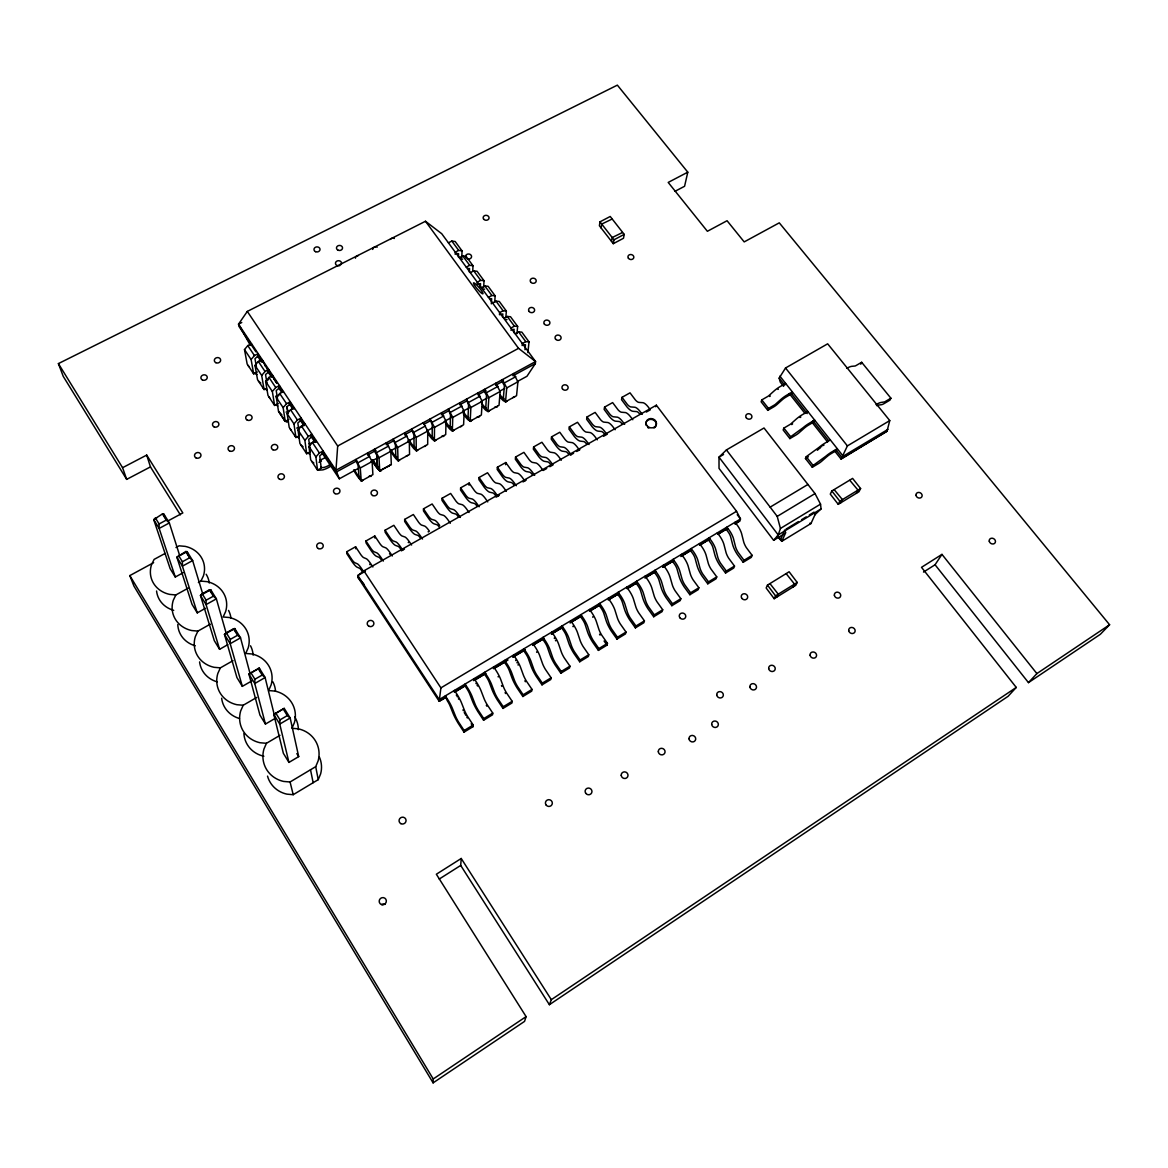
<?xml version="1.0" encoding="UTF-8"?>
<svg xmlns="http://www.w3.org/2000/svg" width="1168" height="1168" viewBox="0 0 1168 1168"><rect width="100%" height="100%" fill="white"/><g stroke="black" fill="none" stroke-linecap="round" stroke-linejoin="round"><path stroke-width="1.5" d="M423.269 422.699L427.736 431.065L427.692 444.482L416.275 450.76L414.085 447.563L413.925 435.138L411.662 429.021L416.144 437.401L416.275 450.76M434.379 440.818L434.511 427.371L430.058 419.005L432.277 425.137L432.175 437.65L434.379 440.818L445.709 434.598L446.03 421.079L441.577 412.727M226.256 633.479L216.372 598.863L210.736 589.752L209.408 589.796L202.195 593.797L206.152 600.206L206.094 604.586L219.599 649.306L227.848 644.634M469.04 512.504L466.704 509.146A11.432 2.716 60.4 0 0 462.309 504.722L458.878 503.817A9.607 2.278 60.6 0 1 455.929 501.101L450.644 493.451L442.044 498.269L442 500.4L447.359 508.197A14.717 3.416 60.6 0 0 452.688 513.19L455.564 513.978A6.351 1.475 60.4 0 1 458.44 516.898M250.156 673.936L240.535 637.845L234.783 628.574L233.527 628.764L226.285 632.837L230.315 639.363L230.198 643.699L242.331 686.361L251.996 680.813M452.352 430.948L450.147 427.809L450.498 415.195L448.322 409.063L452.761 417.399L452.352 430.948L463.608 424.772L464.192 411.151L459.769 402.829L459.696 404.814M455.213 254.376L455.272 252.171L458.688 250.405L462.032 250.857L461.798 257.661M458.484 257.252L458.586 253.704L456.922 253.485M464.032 732.146L458.323 723.459A15.622 2.789 59.4 0 1 452.877 712.933L450.089 705.954A6.672 1.183 59.5 0 0 447.169 700.508L445.315 695.88L447.753 699.588A12.045 2.132 59.5 0 1 452.206 707.91L455.505 716.13A10.22 1.825 59.4 0 0 458.498 721.926L464.134 730.526L464.032 732.146L473.084 726.642L473.201 725.007L467.565 716.437A10.191 1.869 59.4 0 1 464.587 710.64L461.331 702.406A12.03 2.205 59.5 0 0 456.878 694.113L454.454 690.419L454.367 692.157M461.229 858.48L460.703 865.43L549.383 1004.699L551.311 999.677L461.229 858.48L436.35 874.233L526.096 1016.613L524.549 1021.387L433.109 1082.867L433.226 1078.969L129.823 575.59L153.621 562.669M250.813 672.607L254.916 679.25L254.755 683.528L265.443 724.058L275.152 718.393L265.121 677.542L259.281 668.111L248.915 674.053L259.938 715.093L265.443 724.058M469.39 272.115L469.536 268.596L467.872 268.392M487.757 501.904L485.421 498.561A11.403 2.847 60.4 0 0 480.968 494.195L477.449 493.349A9.563 2.38 60.6 0 1 474.471 490.662L469.156 483.07L460.615 487.859L460.528 490.005L465.915 497.758A14.658 3.577 60.6 0 0 471.317 502.678L474.266 503.408A6.322 1.548 60.4 0 1 477.172 506.284M472.763 270.786L472.996 265.735L466.076 256.347L462.747 255.909L459.316 257.675M470.193 421.152L470.879 407.501L466.47 399.179L468.587 405.311L467.988 418.027L470.193 421.152L481.377 415.005L482.223 401.296L477.829 393.003M469.04 485.231L469.156 483.07M480.369 287.08L480.544 283.605L477.186 284.32L477.289 282.16L480.72 280.364L484.034 280.729L483.654 287.401M275.809 713.108L279.984 719.882L279.751 724.087L288.949 762.412L298.701 756.616L290.175 717.984L284.218 708.363L273.808 714.436L283.357 753.287L288.949 762.412M506.343 491.363L503.992 488.049A11.359 2.964 60.4 0 0 499.495 483.742L495.889 482.953A9.534 2.482 60.6 0 1 492.867 480.311L487.538 472.763L479.07 477.508L478.924 479.683L484.326 487.377A14.615 3.723 60.6 0 0 489.801 492.239L492.823 492.911A6.307 1.606 60.4 0 1 495.758 495.758M491.319 303.87L491.655 298.716L490.005 298.555M494.706 302.439L495.144 295.84L488.136 286.306L484.837 285.956L481.391 287.751M487.932 411.413L488.866 397.66L484.486 389.367L484.355 391.368L486.545 395.514L485.713 408.304L487.932 411.413L499.028 405.325L500.138 391.499L495.772 383.235M517.424 381.483L526.972 376.271L535.338 363.598L535.572 361.569L441.738 233.731L425.488 221.263L247.309 311.418L337.683 446.001L335.961 470.222L339.319 478.792L358.401 468.368M473.989 680.389L474.12 678.623L476.559 682.302A11.987 2.336 59.4 0 1 480.982 690.58L484.151 698.814A10.162 1.986 59.3 0 0 487.1 704.596L492.765 713.108L492.575 714.772L483.596 720.247L477.873 711.604A15.564 2.964 59.3 0 1 472.471 701.107L469.755 694.113A6.658 1.256 59.5 0 0 466.864 688.682L464.952 685.806L465.068 684.054L467.507 687.733A12.001 2.278 59.5 0 1 471.93 696.026L475.128 704.26A10.176 1.942 59.3 0 0 478.106 710.042L483.756 718.583L483.596 720.247M502.576 317.346L502.839 313.944L499.481 314.718L499.641 312.601L503.087 310.776L506.357 311.068L505.832 317.594M524.797 480.909L522.446 477.624A11.315 3.081 60.4 0 0 517.891 473.361L514.197 472.631A9.505 2.584 60.6 0 1 511.131 470.032L505.788 462.528L497.378 467.244L497.188 469.434L502.605 477.084A14.556 3.884 60.6 0 0 508.153 481.873L511.248 482.486A6.278 1.679 60.4 0 1 514.227 485.304M505.54 401.748L506.737 387.907L502.386 379.629L502.211 381.644L504.386 385.776L503.306 398.653L505.54 401.748L516.563 395.689L517.92 381.79L513.584 373.541L513.394 375.556M513.818 332.646L514.11 329.288L510.766 330.091M516.971 333.654L517.643 326.412L510.518 316.732L507.262 316.455L503.817 318.295M505.583 464.718L505.788 462.528M522.125 345.582L522.33 343.523L525.79 341.655L529.016 341.874L527.892 352.619M524.972 349.743L525.469 344.75L523.848 344.662M493.465 668.709L493.641 666.928L496.093 670.578A11.943 2.482 59.4 0 1 500.473 678.827L503.554 687.076A10.118 2.102 59.2 0 0 506.489 692.843L512.168 701.311L511.934 703.005L503.014 708.421L497.276 699.851A15.505 3.139 59.3 0 1 491.932 689.368L489.29 682.36A6.628 1.343 59.4 0 0 486.399 676.944L484.501 674.097L484.662 672.315L487.1 675.965A11.957 2.409 59.4 0 1 491.494 684.244L494.619 692.478A10.132 2.059 59.3 0 0 497.568 698.26L503.233 706.742L503.014 708.421M543.12 470.529L540.755 467.258A11.271 3.197 60.5 0 0 536.156 463.054L532.374 462.382A9.461 2.672 60.7 0 1 529.265 459.812L523.906 452.352L515.555 457.038L515.336 459.243L520.753 466.864A14.512 4.03 60.7 0 0 526.374 471.565L529.557 472.135A6.263 1.737 60.4 0 1 532.564 474.923M561.312 460.221L558.946 456.965A11.227 3.314 60.5 0 0 554.289 452.819L550.42 452.206A9.432 2.774 60.7 0 1 547.281 449.68L541.908 442.263L533.615 446.921L533.338 449.14L538.769 456.703A14.454 4.176 60.7 0 0 544.463 461.345L547.719 461.871A6.234 1.81 60.5 0 1 550.756 464.616M513.38 656.927L513.613 655.117L516.066 658.737A11.899 2.613 59.3 0 1 520.417 666.972L523.425 675.235A10.074 2.219 59.2 0 0 526.33 680.988L532.009 689.397L531.732 691.12L522.884 696.508L517.117 687.981A15.447 3.329 59.2 0 1 511.832 677.513L509.263 670.505A6.599 1.416 59.3 0 0 506.401 665.103L504.474 662.271L504.693 660.46L507.146 664.096A11.914 2.555 59.3 0 1 511.511 672.345L514.548 680.594A10.103 2.175 59.2 0 0 517.468 686.361L523.147 694.799L522.884 696.508M579.372 449.987L577.007 446.76A11.198 3.431 60.5 0 0 572.305 442.657L568.334 442.103A9.402 2.876 60.7 0 1 565.151 439.606L559.779 432.248L551.544 436.861L551.223 439.095L556.669 446.629A14.396 4.322 60.7 0 0 562.421 451.198L565.765 451.666A6.22 1.869 60.5 0 1 568.831 454.381M735.198 523.833L739.68 521.059L740.497 518.986L736.555 511.307L656.372 405.194L363.876 570.845L440.905 687.879L439.183 701.267L445.271 697.792M600.002 221.832L599.388 225.745L613.288 243.674L623.493 238.272L624.208 234.388L610.222 216.474L600.002 221.832L613.959 239.805L613.288 243.674M597.301 439.825L594.921 436.613A11.154 3.533 60.5 0 0 590.176 432.569L586.132 432.072A9.373 2.964 60.7 0 1 582.92 429.62L577.518 422.29L569.342 426.875L568.977 429.138L574.437 436.613A14.352 4.468 60.7 0 0 580.262 441.124L583.679 441.548A6.19 1.927 60.5 0 1 586.774 444.22M601.111 227.979L601.739 224.066L611.886 219.146M611.55 241.426L612.207 237.542L622.369 232.578M615.113 429.736L612.733 426.554A11.111 3.65 60.5 0 0 607.929 422.539L603.798 422.115A9.329 3.051 60.7 0 1 600.542 419.692L595.14 412.406L587.022 416.961L586.613 419.239L592.088 426.67A14.308 4.614 60.7 0 0 597.972 431.123L601.462 431.488A6.176 2 60.5 0 1 604.586 434.131M542.01 684.857L542.317 683.134L536.623 674.754A10.059 2.292 59.1 0 1 533.732 669.001L530.783 660.738A11.87 2.686 59.3 0 0 526.447 652.518L523.994 648.897L523.717 650.722L525.644 653.54A6.585 1.489 59.3 0 1 528.491 658.927L530.987 665.95A15.388 3.504 59.1 0 0 536.229 676.389L542.01 684.857L550.785 679.513L551.121 677.776L545.427 669.425A10.045 2.336 59.1 0 1 542.551 663.672L539.631 655.409A11.855 2.745 59.3 0 0 535.309 647.189L532.842 643.583M632.793 419.721L630.399 416.553A11.081 3.752 60.5 0 0 625.566 412.596L621.347 412.216A9.3 3.139 60.8 0 1 618.062 409.837L612.631 402.595L604.571 407.106L604.133 409.399L609.608 416.801A14.25 4.745 60.7 0 0 615.565 421.181L619.128 421.502A6.147 2.059 60.5 0 1 622.281 424.115M834.332 450.556L841.091 459.112L887.008 431.24L889.768 420.582L827.659 343.815L785.538 367.993L779.158 378.111L780.253 382.097L783.626 386.374M560.844 673.235L561.209 671.483L555.501 663.147A10.016 2.394 59.1 0 1 552.639 657.409L549.763 649.131A11.826 2.818 59.2 0 0 545.456 640.94L542.989 637.348L542.682 639.203L544.609 641.991A6.555 1.562 59.2 0 1 547.427 647.364L549.865 654.401A15.33 3.665 59.1 0 0 555.063 664.826L560.844 673.235L569.561 667.935L569.955 666.169L564.232 657.861A10.001 2.453 59 0 1 561.385 652.124L558.538 643.845A11.797 2.876 59.2 0 0 554.245 635.655L551.778 632.078M646.298 412.07L650.342 409.778L647.948 406.625A11.038 3.854 60.5 0 0 643.072 402.712L638.779 402.391A9.271 3.241 60.8 0 1 635.45 400.04L630.019 392.842L622.004 397.339L621.522 399.646L627.012 406.99A14.206 4.891 60.8 0 0 633.041 411.311L636.662 411.589A6.132 2.117 60.5 0 1 639.845 414.173M126.684 479.376L122.582 467.696L146.701 455.082L150.453 466.893L126.684 479.376L63.247 376.373L58.4 363.598L617.361 85.133L687.791 172.178L684.579 186.281L674.9 191.362M580.102 659.993L574.379 651.715A9.986 2.511 59 0 1 571.546 645.992L568.743 637.699A11.782 2.949 59.2 0 0 564.465 629.523L561.998 625.96L561.633 627.829L563.575 630.618A6.526 1.635 59.2 0 1 566.363 635.961L568.728 643.013A15.272 3.84 59 0 0 573.882 653.408L579.693 661.774L580.102 659.993L588.774 654.722L583.051 646.459A9.972 2.555 59 0 1 580.219 640.75L577.459 632.443A11.753 3.008 59.2 0 0 573.196 624.281L570.729 620.734M588.774 654.722L588.336 656.504L579.693 661.774M598.863 648.59L593.125 640.356A9.943 2.613 58.9 0 1 590.307 634.647L587.592 626.355A11.738 3.066 59.1 0 0 583.343 618.193L580.861 614.645L580.452 616.543L582.394 619.317A6.512 1.708 59.1 0 1 585.168 624.646L587.475 631.698A15.213 4 58.9 0 0 592.585 642.079L598.396 650.386L598.863 648.59L607.462 643.349L601.724 635.144A9.928 2.672 58.9 0 1 598.921 629.435L596.235 621.142A11.724 3.124 59.1 0 0 592.001 612.996L589.533 609.462M598.396 650.386L606.98 645.159L607.462 643.349M617.463 637.261L611.725 629.085A9.913 2.716 58.9 0 1 608.937 623.391L606.294 615.083A11.695 3.197 59.1 0 0 602.075 606.951L599.593 603.418L599.14 605.345L601.082 608.09A6.482 1.767 59.1 0 1 603.841 613.419L606.075 620.485A15.155 4.161 58.9 0 0 611.127 630.837L616.967 639.086L617.463 637.261L626.019 632.063L620.266 623.916A9.899 2.774 58.8 0 1 617.478 618.222L614.879 609.915A11.68 3.256 59.1 0 0 610.674 601.783L608.192 598.279M626.019 632.063L625.479 633.903L616.967 639.086M363 480.063L362.124 481.055L359.861 479.333A12.936 2.555 61 0 1 353.583 469.974M635.947 626.019L630.18 617.901A9.87 2.832 58.8 0 1 627.42 612.207L624.851 603.9A11.651 3.314 59 0 0 620.675 595.782L618.179 592.278L617.668 594.235L619.624 596.95A6.453 1.84 59 0 1 622.369 602.265L624.53 609.346A15.096 4.322 58.8 0 0 629.552 619.668L635.392 627.873L635.947 626.019L644.429 620.865L638.662 612.762A9.855 2.876 58.8 0 1 635.903 607.083L633.377 598.761A11.636 3.373 59 0 0 629.202 590.658L626.72 587.168M371.161 475.58L370.898 476.427L369.263 476.062M644.429 620.865L643.86 622.734L635.392 627.873M662.738 567.21L663.366 565.21L665.862 568.655A11.549 3.621 58.9 0 1 669.979 576.715L672.359 585.051A9.782 3.081 58.7 0 0 675.06 590.716L680.856 598.717L680.185 600.615L671.848 605.696L665.979 597.578A14.994 4.643 58.7 0 1 661.059 587.3L659.015 580.219A6.409 1.971 58.9 0 0 656.299 574.933L654.357 572.232L654.956 570.247L657.453 573.707A11.563 3.562 58.9 0 1 661.57 581.781L663.993 590.103A9.797 3.037 58.7 0 0 666.709 595.768L672.491 603.798L671.848 605.696M381.469 469.916L380.505 470.908M654.284 614.864L648.517 606.791A9.84 2.935 58.7 0 1 645.773 601.126L643.276 592.789A11.607 3.446 59 0 0 639.13 584.701L636.633 581.226L636.078 583.197L638.035 585.898A6.439 1.913 59 0 1 640.75 591.198L642.853 598.279A15.053 4.482 58.7 0 0 647.831 608.586L653.686 616.748L654.284 614.864L662.709 609.754L656.927 601.695A9.826 2.978 58.7 0 1 654.197 596.03L651.744 587.694A11.592 3.504 58.9 0 0 647.598 579.62L645.101 576.145M662.709 609.754L662.081 611.638L653.686 616.748M389.572 465.477L388.579 466.47M726.423 449.928L777.216 516.387L780.428 528.462L778.209 534.929L773.639 540.331L719.035 468.397L718.992 457.155L726.423 449.928L764.018 427.984L815.016 493.582L820.535 504.138L821.06 508.912L814.68 514.957M399.777 459.812L398.784 460.864L396.434 459.214A12.848 2.818 61.1 0 1 391.66 452.717M690.565 592.804L684.769 584.832A9.767 3.124 58.6 0 1 682.083 579.182L679.732 570.831A11.519 3.679 58.9 0 0 675.644 562.786L673.133 559.355L672.491 561.355L674.447 564.042A6.38 2.044 58.9 0 1 677.133 569.312L679.119 576.393A14.936 4.789 58.6 0 0 683.995 586.657L689.879 594.716L690.565 592.804L698.873 587.752L693.062 579.81A9.753 3.183 58.6 0 1 690.39 574.16L688.069 565.808A11.505 3.738 58.8 0 0 683.981 557.778L681.484 554.347M785.626 383.411L779.582 386.915A11.855 3.46 -37.9 0 0 774.18 390.871L768.967 395.558A2.672 0.788 -37.9 0 1 767.756 396.448L761.799 399.894L761.113 401.792L767.785 410.333L773.61 406.946A6.76 1.942 -37.8 0 0 777.246 404.274L781.859 400.128A7.826 2.234 -37.9 0 1 786.093 397.032L791.597 393.835L792.357 391.922L786.298 395.426A11.884 3.402 -37.9 0 0 780.896 399.398L775.654 404.084A2.672 0.774 -37.8 0 1 774.442 404.975L768.486 408.435L767.785 410.333M407.822 455.389L406.114 456.133M698.873 587.752L698.157 589.679L689.879 594.716M417.998 449.811L416.947 450.892L414.538 449.286A12.804 2.964 61.1 0 1 408.216 440.088M708.509 581.883L702.698 573.97A9.724 3.227 58.6 0 1 700.041 568.32L697.763 559.968A11.476 3.796 58.8 0 0 693.69 551.953L691.179 548.537L690.492 550.566L692.463 553.223A6.366 2.102 58.8 0 1 695.121 558.479L697.048 565.575A14.877 4.935 58.6 0 0 701.88 575.824L707.779 583.825L708.509 581.883L716.758 576.875L710.932 568.977A9.709 3.27 58.5 0 1 708.29 563.341L706.041 554.99A11.461 3.854 58.8 0 0 701.983 546.974L699.471 543.573M716.758 576.875L715.999 578.832L707.779 583.825M425.984 445.431L424.904 446.526M726.335 571.05L720.51 563.18A9.694 3.329 58.5 0 1 717.867 557.545L715.663 549.194A11.446 3.913 58.7 0 0 711.619 541.193L709.107 537.791L708.377 539.85L710.334 542.492A6.336 2.161 58.7 0 1 712.991 547.734L714.845 554.829A14.834 5.095 58.5 0 0 719.649 565.049L725.547 573.021L726.335 571.05L734.511 566.086L728.686 558.231A9.68 3.373 58.5 0 1 726.058 552.595L723.883 544.244A11.417 3.957 58.7 0 0 719.853 536.243L717.327 532.856M807.833 411.486L801.774 415.034A11.943 3.256 -37.8 0 0 796.328 419.02L791.057 423.707A2.686 0.745 -37.7 0 1 789.831 424.597L783.874 428.101L783.129 429.955L789.889 438.599L795.729 435.168A6.804 1.825 -37.7 0 0 799.394 432.481L804.066 428.349A7.869 2.102 -37.7 0 1 808.329 425.225L813.848 421.984L814.651 420.1L808.592 423.677A11.972 3.197 -37.7 0 0 803.131 427.663L790.648 436.759L789.889 438.599M436.087 439.883L434.963 440.993L432.525 439.416A12.76 3.095 61.2 0 1 427.707 433.007M734.511 566.086L733.708 568.057L725.547 573.021M889.768 420.582L847.399 445.899L841.091 459.112M744.016 560.304L738.191 552.464A9.665 3.416 58.4 0 1 735.563 546.858L733.431 538.492A11.403 4.015 58.7 0 0 729.416 530.506L726.89 527.133L726.116 529.206L728.087 531.834A6.322 2.234 58.7 0 1 730.715 537.061L732.526 544.171A14.775 5.241 58.4 0 0 737.271 554.362L743.198 562.275L744.016 560.304L752.134 555.355L746.294 547.558A9.651 3.46 58.4 0 1 743.695 541.937L741.592 533.572A11.388 4.073 58.7 0 0 737.577 525.6L735.066 522.242M444.015 435.533L443.636 436.423L441.781 436.19M267.53 776.121A27.711 26.149 -24.7 0 0 286.934 794.152L293.212 794.693L318.236 779.655L320.616 773.931A27.711 26.149 -24.7 0 0 319.39 757.083M318.236 779.655L315.71 766.661L318.149 760.835A28.353 26.689 -23.5 0 0 298.307 728.832L291.971 728.277L294.424 722.554A28.134 26.207 -21.4 0 0 274.918 691.091L268.64 690.551L271.107 684.93A27.915 25.74 -19.9 0 0 251.923 653.992L245.689 653.452L248.171 647.948A27.711 25.273 -18.6 0 0 229.322 617.522L223.132 616.981L225.628 611.565A27.521 24.835 -17.6 0 0 207.086 581.649L200.94 581.109L198.399 582.511M655.73 406.727L656.372 405.194M752.134 555.355L751.301 557.355L743.198 562.275M454.045 430.028L452.877 431.167L450.395 429.62A12.717 3.212 61.2 0 1 445.548 423.254M279.955 735.344L266.435 743.301L263.924 749.082A28.353 26.689 -23.5 0 0 283.649 781.436L290.073 781.991L315.71 766.661M812.3 467.273L813.103 465.477L825.688 456.323A12.045 2.993 -37.6 0 1 831.178 452.308L837.252 448.673L836.405 450.512L830.871 453.797A7.928 1.971 -37.6 0 0 826.579 456.951L821.849 461.083A6.847 1.708 -37.5 0 1 818.155 463.769L812.3 467.273L805.438 458.513L806.241 456.688L818.797 447.548A12.016 3.051 -37.6 0 1 824.272 443.548L830.346 439.942M461.929 425.692L460.732 426.846M256.668 697.471L243.207 705.253L240.681 710.932A28.134 26.207 -21.4 0 0 260.07 742.746L266.435 743.301M780.589 539.47L784.385 531.031M860.772 364.241L861.663 362.284L890.907 398.215L889.958 400.113L884.307 403.471A6.76 1.708 -38.3 0 1 881.387 404.712L878.511 405.077A7.855 1.986 -38.2 0 0 876.715 405.661M233.031 660.65L220.372 667.862L217.832 673.44A27.915 25.74 -19.9 0 0 236.885 704.713L243.207 705.253M471.887 420.232L470.66 421.4L468.134 419.881A12.673 3.343 61.2 0 1 463.258 413.56M767.478 585.095L766.15 587.986L774.18 598.702L795.758 585.329L797.204 582.438L789.115 571.765L767.478 585.095L775.537 595.855L774.18 598.702M770.048 583.737L778.253 594.162L776.881 597.023M210.284 624.165L197.918 631.1L195.363 636.56A27.711 25.273 -18.6 0 0 214.109 667.308L220.372 667.862M479.712 415.925L479.274 416.859L477.318 416.699M200.94 581.109L203.451 575.795A27.331 24.397 -16.8 0 0 185.216 546.376L179.113 545.821L175.988 547.515M188.15 588.161L175.842 594.95L173.273 600.308A27.521 24.835 -17.6 0 0 191.698 630.545L197.918 631.1M786.268 573.751L794.503 584.102L793.072 586.993M489.596 410.508L488.312 411.705L485.742 410.216A12.629 3.475 61.3 0 1 482.501 406.435M831.82 490.969L830.287 494.122L838.244 504.328L858.962 491.728L860.597 488.545L852.596 478.398L831.82 490.969L839.821 501.189L838.244 504.328M834.259 489.742L842.42 499.597L840.843 502.751M497.364 406.23L496.911 407.179L494.896 407.033M849.822 480.325L858.013 490.122L856.378 493.29M507.189 400.843L505.861 402.069L503.247 400.624A12.585 3.592 61.3 0 1 499.977 396.872M514.913 396.609L512.767 397.587M777.333 536.316L781.757 541.324L785.743 532.608L784.516 530.038M935.057 564.757L941.977 554.377L1036.877 673.586L1028.468 682.623L935.057 564.757L923.494 572.086M247.309 311.418L238.506 324.164L250.405 345.421M257.31 371.964L253.675 373.848L247.149 364.007L244.492 349.568L247.791 345.597L251.485 343.699M253.675 373.848L251.105 359.54L254.434 355.568L258.128 353.656L258.478 355.729L254.974 358.664L256.434 366.986M266.538 388.316L264.099 389.586L257.529 379.658L255.018 365.409L258.347 361.438L262.041 359.54L265.253 365.891M264.099 389.586L261.69 375.454L265.034 371.482L268.742 369.57L269.078 371.614L265.545 374.548L266.917 382.768M278.261 403.529L274.611 405.442L267.983 395.441L265.618 381.381L268.99 377.41L272.684 375.483M179.492 554.961L169.345 522.943L163.9 514.154L162.425 513.935L153.723 519.614L170.148 568.655L175.288 577.036L183.245 572.67M274.611 405.442L272.348 391.499L275.736 387.542L279.429 385.601L279.751 387.63L276.203 390.565L277.488 398.668M288.905 419.473L285.211 421.429L278.524 411.355L276.363 397.441L279.751 393.485L283.459 391.543M278.568 411.326L285.255 421.414L283.138 407.647L286.554 403.69L290.263 401.734L290.511 403.748L286.948 406.698L287.912 413.092M295.927 437.518L293.971 423.94L297.402 419.998L301.125 418.027L301.402 419.984L297.825 422.947L299.592 435.562L295.927 437.518L289.197 427.357L287.138 413.662L290.555 409.72L294.278 407.749M310.352 451.768L306.688 453.753L299.899 443.504L298.001 429.999L301.446 426.072L305.169 424.086M306.688 453.753L304.877 440.365L308.352 436.438L312.075 434.438L312.323 436.379L308.732 439.343L310.133 450.001M317.535 470.105L315.886 456.922L319.39 452.994L323.127 450.979L323.346 452.892L319.725 455.856L321.215 468.12L317.535 470.105L310.688 459.783L308.951 446.483L312.425 442.555L316.163 440.54M941.977 554.377L921.508 567.327L1016.262 687.426L1008.086 696.318L549.383 1004.699M202.633 593.621L192.647 560.567L187.099 551.617L185.712 551.53L176.879 557.194L192.034 604.352L197.261 612.864L205.48 608.294M687.791 172.178L668.198 182.427L707.385 231.293L727.065 220.723L744.191 241.907L779.275 222.84L1109.6 624.749L1100.329 634.312L1028.468 682.623M202.195 593.797L200.458 595.446L214.299 640.648L219.599 649.306M817.337 450.264L819.688 448.205M226.285 632.837L224.46 634.385L236.929 677.557L242.331 686.361M781.757 541.324L810.972 523.527L815.191 514.285L813.979 512.153L809.322 514.986M363.876 570.845L357.846 575.503L358.021 577.503L439.183 701.267L445.431 697.515M433.226 1078.969L526.096 1016.613M551.311 999.677L1016.262 687.426M1036.877 673.586L1109.6 624.749M439.241 879.037L460.703 865.43M775.537 595.855L797.204 582.438M773.639 540.331L784.341 533.82M839.821 501.189L860.597 488.545M464.134 730.526L473.201 725.007M483.756 718.583L492.765 713.108M503.233 706.742L512.168 701.311M523.147 694.799L532.009 689.397M542.317 683.134L551.121 677.776M561.209 671.483L569.955 666.169M672.491 603.798L680.856 598.717M780.428 528.462L820.535 504.138M786.064 529.104L798.474 521.57M801.569 519.687L806.227 516.869M821.06 508.912L778.209 534.929L718.992 457.155L723.561 454.483M777.216 516.387L815.016 493.582M887.972 429.371L843.208 456.192L779.888 376.154M887.008 431.24L842.332 458.017L836.405 450.512M454.834 691.879L465.784 685.309M473.609 680.623L484.559 674.053M493.962 668.417L508.036 659.964M512.737 657.146L525.264 649.642M533.09 644.955L544.04 638.385M551.865 633.684L562.815 627.114M570.641 622.427L581.606 615.857M589.431 611.171L600.381 604.601M608.207 599.899L619.171 593.329M626.997 588.643L636.385 583.007M645.773 577.372L655.16 571.751M662.986 567.049L673.951 560.479M681.776 555.793L691.164 550.157M700.552 544.536L709.94 538.901M717.765 534.199L727.168 528.578M734.993 523.877L739.68 521.059M454.629 692.171L463.988 686.565M474.909 680.01L485.83 673.469M495.188 667.848L504.547 662.241M513.905 656.635L524.826 650.08M532.623 645.408L543.543 638.852M551.34 634.18L562.261 627.625M570.057 622.953L580.978 616.412M590.336 610.791L599.695 605.185M609.054 599.564L618.412 593.957M627.771 588.351L637.129 582.73M644.94 578.058L655.847 571.502M663.658 566.83L673.016 561.209M680.813 556.537L690.171 550.931M699.53 545.31L708.888 539.704M718.247 534.083L727.606 528.476M770.15 507.131L807.92 484.457M440.905 687.879L736.555 511.307M805.438 458.513L808.373 456.761M890.907 398.215L884.599 401.909L880.891 402.478A11.928 3.008 -38.2 0 0 876.526 404.332L876.044 404.61M279.984 719.882L287.299 715.59L290.175 717.984L279.751 724.087L273.808 714.436L284.218 708.363M861.663 362.284L855.896 365.642A2.657 0.73 -38.5 0 1 854.932 366.022L851.603 366.343A11.826 3.27 -38.4 0 0 847.194 368.095L846.727 368.358M254.916 679.25L262.201 675.06L265.121 677.542L254.755 683.528L248.915 674.053L259.281 668.111L260.143 671.556M365.365 571.24L357.846 575.503L439.212 699.544L740.497 518.986L737.227 514.665M401.325 550.858L404.493 549.077M496.137 497.145L499.291 495.363M523.001 481.931L526.155 480.136M543.543 470.295L546.697 468.499M549.865 466.704L553.019 464.922L550.566 461.71A11.257 3.256 60.5 0 0 545.938 457.535L542.113 456.892A9.446 2.73 60.7 0 1 538.974 454.352L533.615 446.921M570.407 455.067L573.561 453.286M576.715 451.49L579.883 449.695M603.579 436.277L606.747 434.481M230.315 639.363L237.557 635.275L240.535 637.845L230.198 643.699L224.46 634.385L234.783 628.574L235.732 632.049M362.241 571.371A6.468 1.124 60.4 0 0 359.554 568.261L357.116 567.195A14.98 2.584 60.5 0 1 352.181 561.837L346.896 553.793L346.692 551.763L355.598 546.77L360.81 554.654A9.782 1.737 60.5 0 0 363.555 557.574L366.475 558.815A11.651 2.073 60.4 0 1 370.592 563.516L372.884 566.976M381.673 560.363A6.439 1.197 60.4 0 0 378.958 557.282L376.417 556.275A14.936 2.759 60.5 0 1 371.409 551.004L366.11 543.003L365.949 540.959L374.797 535.995L380.023 543.835A9.738 1.854 60.5 0 0 382.812 546.712L385.834 547.88A11.607 2.205 60.4 0 1 390.01 552.537L392.317 555.968M400.974 549.442A6.424 1.27 60.4 0 0 398.2 546.405L395.587 545.456A14.877 2.92 60.5 0 1 390.492 540.244L385.177 532.301L385.075 530.228L393.85 525.308L399.106 533.09A9.709 1.956 60.5 0 0 401.923 535.937L405.048 537.032A11.563 2.336 60.4 0 1 409.282 541.631L411.589 545.047M420.699 538.419A6.395 1.343 60.4 0 0 417.896 535.411L415.195 534.521A14.819 3.095 60.6 0 1 410.012 529.396L404.683 521.497L404.639 519.41L413.355 514.519L418.611 522.257A9.68 2.073 60.6 0 0 421.487 525.06L424.714 526.096A11.519 2.467 60.4 0 1 429.006 530.622L429.444 531.265M439.708 527.659A6.366 1.402 60.4 0 0 436.876 524.695L434.087 523.848A14.775 3.256 60.6 0 1 428.831 518.796L423.488 510.942L423.473 508.839L432.131 503.977L437.416 511.672A9.636 2.175 60.6 0 0 440.321 514.431L443.65 515.409A11.476 2.599 60.4 0 1 447.986 519.891L450.308 523.264M206.152 600.206L213.364 596.191L216.372 598.863L206.094 604.586L200.458 595.446L210.736 589.752L211.744 593.256M450.147 427.809L451.826 426.875M388.462 446.118L390.784 451.315L391.309 464.514L379.702 470.835L377.512 467.609L376.841 455.389L374.578 451.184M398.054 460.761L397.646 447.519L393.134 439.11L395.456 445.227L395.864 457.564L398.054 460.761L409.545 454.454L409.311 441.139L404.814 432.744L404.858 434.686M361.248 481.026L360.27 467.988L355.7 459.535L358.123 465.652L359.072 477.785L361.248 481.026L372.899 474.617L372.096 461.521L367.555 453.082L367.672 454.994M391.309 464.514L379.731 470.879L379.001 457.695L374.461 449.271L374.607 451.213M188.136 555.004L187.099 551.617L176.879 557.194L182.412 566.159L182.412 561.735L189.596 557.808L192.647 560.567L182.412 566.159L197.261 612.864M371.117 461.418L377.483 457.944M390.2 450.994L396.565 447.519M407.69 441.431L414.056 437.956M426.773 431.007L433.138 427.532M444.278 421.444L452.22 417.107M463.36 411.019L469.711 407.544M480.851 401.471L487.217 397.996M499.933 391.046L504.707 388.433M360.27 467.988L372.096 461.521M379.031 457.739L390.784 451.315M397.646 447.519L409.311 441.139M416.144 437.401L427.736 431.065M434.511 427.371L446.03 421.079M452.761 417.399L464.192 411.151M470.879 407.501L482.223 401.296M488.866 397.66L500.138 391.499M506.737 387.907L517.92 381.79M356.868 460.82L336.15 472.106L323.127 452.571M368.022 454.746L375.994 450.41M387.148 444.336L393.528 440.862M404.683 434.788L412.64 430.437M423.794 424.364L430.174 420.889M441.329 414.815L449.3 410.479M460.455 404.405L466.82 400.931M477.975 394.842L485.946 390.506M495.509 385.294L503.466 380.958M513.029 375.746L535.338 363.598M357.904 462.82L369.76 456.352M376.68 452.527L388.491 446.147L386.243 442.862L386.345 444.818M395.353 442.351L407.048 435.971M413.895 432.248L425.502 425.911M432.291 422.203L443.825 415.925M450.571 412.246L462.017 405.997M468.718 402.347L480.092 396.156M486.749 392.521L498.035 386.374M504.634 382.768L515.847 376.651M165.053 553.457L154.132 559.384L151.548 564.655A27.331 24.397 -16.8 0 0 169.667 594.395L175.842 594.95M337.683 446.001L518.548 348.341L535.572 361.569L335.961 470.222L238.506 324.164L241.761 322.514M319.01 462.294L321.448 460.966M167.637 521.089L182.821 512.942L146.701 455.082M510.942 328.004L514.387 326.164L517.643 326.412M156.629 518.052L153.723 519.614L159.155 528.418L175.288 577.036M159.096 523.95L166.25 520.11L169.345 522.943L159.155 528.418L159.096 523.95L155.286 517.76M515.146 333.727L518.607 331.887L521.848 332.121L529.016 341.874M492.56 302.965L496.006 301.14L499.291 301.461L506.357 311.068M613.959 239.805L624.208 234.388M488.414 297.329L491.859 295.504L495.144 295.84M470.324 272.655L473.741 270.874L477.07 271.268L484.034 280.729M466.236 267.107L469.667 265.326L472.996 265.735M448.41 242.813L451.826 241.061L455.184 241.528L462.032 250.857M810.826 523.6L809.964 523.147M381.191 470.777L379.498 470.383M309.754 454.002L305.666 452.206M299.037 437.854L294.92 435.985M505.364 319.477L507 319.609M286.423 421.692L288.408 421.838M277.809 405.953L273.619 403.938M482.997 289.007L484.647 289.182M267.341 390.17L263.121 388.097M256.96 374.519L252.697 372.373M460.966 258.989L462.63 259.208M313.856 462.995L311.725 461.331M303.081 446.745L300.921 445.037M286.467 421.677L284.204 419.911M281.795 414.64L279.532 412.859M260.785 383.031L258.508 381.148M378.228 469.259A12.892 2.686 61 0 1 371.92 459.958A12.892 2.686 61 0 0 378.198 469.215L379.527 470.427M358.021 577.503L363.89 584.146M785.538 367.993L847.399 445.899M779.158 378.111L784.765 385.206M791.51 393.718L807.219 413.603M812.826 420.699L828.535 440.57M789.261 393.514L805.029 413.472M811.804 422.028L827.572 442M761.799 399.894L768.486 408.435M783.874 428.101L790.648 436.759M806.241 456.688L813.103 465.477M778.56 536.535L780.925 539.631M642.254 414.363L639.874 411.194A11.052 3.811 60.5 0 0 635.012 407.267L630.749 406.917A9.286 3.197 60.8 0 1 627.435 404.551L622.004 397.339M624.646 424.334L622.267 421.152A11.096 3.708 60.5 0 0 617.449 417.18L613.273 416.772A9.315 3.11 60.7 0 1 609.988 414.377L604.571 407.106M606.907 434.394L604.528 431.182A11.14 3.592 60.5 0 0 599.753 427.152L595.665 426.7A9.344 3.008 60.7 0 1 592.424 424.261L587.022 416.961M451.826 241.061L458.688 250.405M462.747 255.909L469.667 265.326M473.741 270.874L480.72 280.364M484.837 285.956L491.859 295.504M496.006 301.14L503.087 310.776M507.262 316.455L514.387 326.164M518.607 331.887L525.79 341.655M425.488 221.263L518.548 348.341M589.037 444.512L586.672 441.285A11.169 3.489 60.5 0 0 581.941 437.212L577.941 436.701A9.388 2.92 60.7 0 1 574.729 434.219L569.342 426.875M571.05 454.702L568.685 451.461A11.213 3.373 60.5 0 0 564.013 447.329L560.085 446.76A9.417 2.832 60.7 0 1 556.917 444.249L551.544 436.861M534.681 475.318L532.316 472.033A11.286 3.139 60.4 0 0 527.746 467.799L523.994 467.112A9.49 2.628 60.7 0 1 520.913 464.514L515.555 457.038M316.513 468.558L318.63 470.193L322.894 469.857A12.965 5.212 -33.1 0 0 330.982 466.003M516.3 485.727L513.949 482.428A11.33 3.022 60.4 0 0 509.423 478.135L505.759 477.391A9.519 2.54 60.6 0 1 502.707 474.763L497.378 467.244M268.976 396.945L269.793 398.098M290.204 428.875L290.993 429.985M248.127 365.482L248.959 366.664M604.075 641.013L606.98 645.159M497.787 496.21L495.436 492.896A11.373 2.905 60.4 0 0 490.969 488.56L487.392 487.742A9.548 2.438 60.6 0 1 484.384 485.085L479.07 477.508M439.694 525.469L439.241 524.826A11.505 2.54 60.4 0 0 434.919 520.329L431.649 519.322A9.651 2.132 60.6 0 1 428.758 516.548L423.473 508.839M479.128 506.781L476.792 503.437A11.417 2.789 60.4 0 0 472.368 499.043L468.894 498.167A9.592 2.336 60.6 0 1 465.93 495.466L460.615 487.859M460.353 517.424L458.017 514.066A11.461 2.657 60.4 0 0 453.651 509.613L450.264 508.679A9.621 2.234 60.6 0 1 447.344 505.934L442.044 498.269M422.509 539.017L420.188 535.616A11.534 2.409 60.4 0 0 415.925 531.046L412.742 529.98A9.694 2.015 60.6 0 1 409.895 527.162L404.639 519.41M402.712 550.084L400.405 546.653A11.578 2.278 60.4 0 0 396.2 542.04L393.12 540.901A9.724 1.913 60.5 0 1 390.316 538.039L385.075 530.228M238.9 326.281L255.938 351.845M257.953 354.838L262.961 362.357M264.961 365.365L276.991 383.411M279.006 386.418L283.006 392.433M290.029 402.96L294.044 408.961M301.067 419.487L304.074 423.999M311.082 434.525L316.105 442.044M267.165 368.752L269.078 371.614M273.969 378.972L276.86 383.294M257.471 356.036L261.515 362.095M267.574 371.19L271.618 377.249M278.685 387.864L281.722 392.404M288.788 403.018L292.832 409.077M299.913 419.692L303.957 425.751M311.024 436.35L315.068 442.424M322.134 453.023L339.319 478.792M247.791 345.597L254.434 355.568M258.347 361.438L265.034 371.482M268.99 377.41L275.736 387.542M279.707 393.514L286.554 403.69M290.555 409.72L297.402 419.998M301.446 426.072L308.352 436.438M312.425 442.555L319.39 452.994M244.492 349.568L251.105 359.54M255.018 365.409L261.69 375.454M265.618 381.381L272.348 391.499M276.305 397.47L283.138 407.647M287.138 413.662L293.971 423.94M298.001 429.999L304.877 440.365M308.951 446.483L315.886 456.922M383.367 561.049L381.06 557.589A11.622 2.146 60.4 0 0 376.914 552.917L373.935 551.705A9.767 1.796 60.5 0 1 371.176 548.814L365.949 540.959M471.171 723.751L473.084 726.642M363.876 572.086L361.584 568.612A11.665 2.015 60.4 0 0 357.496 563.881L354.605 562.611A9.797 1.694 60.5 0 1 351.904 559.662L346.692 551.763M150.453 466.893L180.339 514.84M162.425 513.935L166.25 520.11M185.712 551.53L189.596 557.808M209.408 589.796L213.364 596.191M233.527 628.764L237.557 635.275M258.099 668.432L262.201 675.06M283.123 708.845L287.299 715.59M178.529 555.442L182.412 561.735M58.4 363.598L122.582 467.696M296.833 753.594L298.701 756.616M433.109 1082.867L133.94 586.102L129.823 575.59M163.9 514.154L164.98 517.555M290.073 781.991L293.212 794.693M310.513 769.77L313.155 782.691M286.992 406.683L287.956 413.078M355.598 546.77L355.773 548.799M374.797 535.995L374.928 538.054M376.87 455.418L377.541 467.653M390.258 239.455A3.008 2.526 0.8 0 1 394.331 238.476M381.571 904.601A3.577 3.475 -45.8 0 1 385.104 904.426M340.049 265.457A3.051 2.57 -1.6 0 1 335.508 263.749A3.051 2.57 -1.6 0 1 339.012 260.727A3.051 2.57 -1.6 0 1 341.158 264.494M355.437 258.172A3.037 2.555 -0.8 0 1 358.43 255.558M372.709 249.426A3.022 2.54 0 0 1 377.191 247.149M466.032 257.821A3.008 2.54 3.8 0 1 467.93 254.025A3.008 2.54 3.8 0 1 471.551 256.916A3.008 2.54 3.8 0 1 467.171 258.741M268.377 379.775A8.585 3.927 -32.6 0 1 266.64 380.301M303.578 425.327A8.672 3.708 -32.9 0 1 296.716 428.057M289.357 411.311A8.643 3.781 -32.8 0 1 286.058 412.1M314.28 441.387A8.716 3.635 -33 0 1 308.98 443.884M329.858 464.733A8.76 3.519 -33.1 0 1 320.733 467.215M325.069 457.564A8.745 3.562 -33.1 0 1 319.755 460.09M278.831 395.485A8.614 3.854 -32.7 0 1 275.531 396.259M396.872 457.17A8.672 1.913 61.1 0 1 391.134 449.943M451.534 427.4A8.585 2.175 61.2 0 1 446.147 422.217M486.472 408.055A8.526 2.351 61.3 0 1 481.537 402.872M468.791 417.75A8.556 2.263 61.2 0 1 462.908 410.742M433.08 437.328A8.614 2.088 61.2 0 1 427.269 430.204M415.034 447.213A8.643 2 61.1 0 1 409.267 440.044M360.167 477.347A8.745 1.723 61 0 1 354.532 469.989M504.021 398.434A8.497 2.424 61.3 0 1 500.123 394.93M646.138 425.371A5.285 4.643 13.5 0 1 648.882 419.677A5.285 4.643 13.5 0 1 655.628 421.94A5.285 4.643 13.5 0 1 654.08 428.028M648.853 428.16A5.285 4.643 13.5 0 1 647.7 427.444M428.145 531.674A6.38 1.372 60.4 0 1 428.393 531.98M515.599 660.197A6.599 1.445 59.3 0 1 515.876 660.65M516.957 662.519A6.599 1.445 59.3 0 1 517.19 662.986M517.993 664.753A6.599 1.445 59.3 0 1 518.154 665.147M525.41 681.732A15.418 3.402 59.2 0 1 524.87 680.827M536.594 651.905A6.57 1.518 59.3 0 1 536.798 652.357M592.672 616.835A6.497 1.737 59.1 0 1 592.906 617.288M600.075 635.115A15.184 4.073 58.9 0 1 599.564 634.224M572.86 626.267A6.512 1.664 59.2 0 1 573.138 626.72M554.245 638.064A6.541 1.591 59.2 0 1 554.508 638.531M555.486 640.385A6.541 1.591 59.2 0 1 555.691 640.838M498.094 676.564A6.614 1.372 59.4 0 1 498.24 676.958M505.627 693.544A15.476 3.227 59.2 0 1 505.087 692.639M501.846 686.39A15.476 3.227 59.2 0 1 501.481 685.558M408.245 542.361A6.409 1.299 60.4 0 1 408.479 542.638M475.902 683.251A6.643 1.299 59.4 0 1 476.194 683.689M477.04 685.09A6.643 1.299 59.4 0 1 477.566 686.039M486.837 706.173A15.534 3.051 59.3 0 1 486.297 705.268M456.279 695.033A6.672 1.226 59.5 0 1 456.571 695.486M457.141 696.405A6.672 1.226 59.5 0 1 457.418 696.887M458.425 698.756A6.672 1.226 59.5 0 1 458.63 699.209M467.361 717.984A15.593 2.862 59.4 0 1 466.806 717.079M465.74 715.239A15.593 2.862 59.4 0 1 465.229 714.32M464.733 713.4A15.593 2.862 59.4 0 1 464.251 712.495M463.375 710.728A15.593 2.862 59.4 0 1 462.966 709.867M369.672 564.188A6.453 1.153 60.4 0 1 370.168 564.772M389.528 553.822A6.439 1.226 60.4 0 1 389.791 554.158M206.152 574.233A26.718 23.944 -17.4 0 1 209.247 583.022M173.696 610.338A26.718 23.944 -17.4 0 1 156.57 591.008M228.548 610.411A26.908 24.367 -18.3 0 1 230.928 617.974M195.275 645.802A26.908 24.367 -18.3 0 1 177.784 624.559M294.73 716.918A27.492 25.681 -22.4 0 1 298.351 729.679M263.866 756.236A27.492 25.681 -22.4 0 1 243.908 733.489M250.521 645.802A27.098 24.805 -19.4 0 1 253.106 655.117M217.204 681.864A27.098 24.805 -19.4 0 1 199.582 661.906M272.845 681.776A27.287 25.243 -20.7 0 1 275.517 691.252M239.484 718.524A27.287 25.243 -20.7 0 1 221.643 698.245M777.961 389.426A7.796 2.278 -37.9 0 1 778.311 389.192M770.281 396.025A6.745 1.986 -37.9 0 1 769.697 396.507M820.024 447.913A7.913 2.015 -37.6 0 1 820.374 447.621M821.44 446.775A7.913 2.015 -37.6 0 1 821.805 446.512M823.265 445.504A7.913 2.015 -37.6 0 1 823.98 445.066M800.095 417.516A7.855 2.146 -37.8 0 1 800.825 417.034M792.619 423.867A6.789 1.869 -37.7 0 1 791.743 424.597M315.491 251.66A3.037 2.555 -2.3 0 0 320.032 249.383A3.037 2.555 -2.3 0 0 315.462 247.251A3.037 2.555 -2.3 0 0 315.491 251.66M689.018 738.818A3.416 3.212 30.6 0 0 694.318 741.432A3.416 3.212 30.6 0 0 693.763 735.796A3.416 3.212 30.6 0 0 689.018 738.818M658.314 751.725A3.416 3.241 29.6 0 0 663.628 754.367A3.416 3.241 29.6 0 0 663.103 748.673A3.416 3.241 29.6 0 0 658.314 751.725M338.034 250.186A3.037 2.54 -1.4 0 0 342.545 247.908A3.037 2.54 -1.4 0 0 337.975 245.776A3.037 2.54 -1.4 0 0 338.034 250.186M628.442 258.332A2.978 2.511 10.5 0 0 633.552 258.259A2.978 2.511 10.5 0 0 630.647 254.507A2.978 2.511 10.5 0 0 628.442 258.332M529.046 311.389A3.037 2.613 6.5 0 0 534.302 311.301A3.037 2.613 6.5 0 0 531.411 307.432A3.037 2.613 6.5 0 0 529.046 311.389M562.48 388.929A3.095 2.716 8.5 0 0 567.823 388.798A3.095 2.716 8.5 0 0 564.859 384.783A3.095 2.716 8.5 0 0 562.48 388.929M530.695 282.087A3.008 2.57 6.5 0 0 535.893 281.999A3.008 2.57 6.5 0 0 533.046 278.174A3.008 2.57 6.5 0 0 530.695 282.087M545.996 804.883A3.46 3.373 20.8 0 0 551.968 804.621A3.46 3.373 20.8 0 0 548.668 799.671A3.46 3.373 20.8 0 0 545.996 804.883M215.861 362.693A3.168 2.716 -8.1 0 0 220.65 360.226A3.168 2.716 -8.1 0 0 215.963 357.963A3.168 2.716 -8.1 0 0 215.861 362.693M585.694 793.218A3.446 3.343 26.6 0 0 591.621 792.955A3.446 3.343 26.6 0 0 588.292 788.05A3.446 3.343 26.6 0 0 585.694 793.218M621.215 775.333A3.446 3.3 28.9 0 0 626.544 777.99A3.446 3.3 28.9 0 0 626.077 772.238A3.446 3.3 28.9 0 0 621.215 775.333M247.251 420.115A3.212 2.803 -8.2 0 0 252.098 417.575A3.212 2.803 -8.2 0 0 247.324 415.253A3.212 2.803 -8.2 0 0 247.251 420.115M196.049 457.914A3.27 2.862 -11.5 0 0 200.984 455.301A3.27 2.862 -11.5 0 0 196.18 452.936A3.27 2.862 -11.5 0 0 196.049 457.914M202.429 379.98A3.197 2.745 -9.1 0 0 207.262 377.498A3.197 2.745 -9.1 0 0 202.546 375.205A3.197 2.745 -9.1 0 0 202.429 379.98M229.614 451.023A3.241 2.847 -9.9 0 0 234.505 448.424A3.241 2.847 -9.9 0 0 229.702 446.074A3.241 2.847 -9.9 0 0 229.614 451.023M483.61 219.073A2.964 2.482 4.5 0 0 488.735 219A2.964 2.482 4.5 0 0 485.976 215.306A2.964 2.482 4.5 0 0 483.61 219.073M746.367 417.896A3.11 2.701 18.1 0 0 751.666 417.764A3.11 2.701 18.1 0 0 748.513 413.706A3.11 2.701 18.1 0 0 746.367 417.896M368.927 626.267A3.343 3.11 -7.7 0 0 373.891 623.405A3.343 3.11 -7.7 0 0 368.825 620.88A3.343 3.11 -7.7 0 0 368.927 626.267M400.887 823.659A3.519 3.416 -23 0 0 406.07 820.447A3.519 3.416 -23 0 0 400.726 817.717A3.519 3.416 -23 0 0 400.887 823.659M372.68 495.524A3.227 2.905 -3.4 0 0 377.468 492.867A3.227 2.905 -3.4 0 0 372.577 490.487A3.227 2.905 -3.4 0 0 372.68 495.524M279.561 479.23A3.256 2.891 -8.3 0 0 284.437 476.588A3.256 2.891 -8.3 0 0 279.575 474.208A3.256 2.891 -8.3 0 0 279.561 479.23M335.143 493.655A3.241 2.905 -5.7 0 0 339.976 490.998A3.241 2.905 -5.7 0 0 335.085 488.604A3.241 2.905 -5.7 0 0 335.143 493.655M214.021 426.846A3.227 2.818 -9.8 0 0 218.912 424.291A3.227 2.818 -9.8 0 0 214.138 421.955A3.227 2.818 -9.8 0 0 214.021 426.846M272.932 449.768A3.227 2.847 -7.8 0 0 277.78 447.183A3.227 2.847 -7.8 0 0 272.962 444.833A3.227 2.847 -7.8 0 0 272.932 449.768M318.338 548.551A3.3 2.993 -8.4 0 0 323.259 545.792A3.3 2.993 -8.4 0 0 318.309 543.354A3.3 2.993 -8.4 0 0 318.338 548.551M555.53 339.085A3.051 2.643 7.9 0 0 560.801 338.968A3.051 2.643 7.9 0 0 557.881 335.055A3.051 2.643 7.9 0 0 555.53 339.085M544.361 324.062A3.051 2.628 7.3 0 0 549.617 323.945A3.051 2.628 7.3 0 0 546.712 320.061A3.051 2.628 7.3 0 0 544.361 324.062M382.841 904.747A3.635 3.533 -44.2 0 0 385.834 899.229A3.635 3.533 -44.2 0 0 379.629 899.535A3.635 3.533 -44.2 0 0 382.841 904.747M834.361 595.242A3.285 2.935 28.3 0 0 839.485 597.695A3.285 2.935 28.3 0 0 838.755 592.483A3.285 2.935 28.3 0 0 834.361 595.242M741.855 598.366A3.27 2.978 24.2 0 0 747.418 598.177A3.27 2.978 24.2 0 0 744.118 593.724A3.27 2.978 24.2 0 0 741.855 598.366M716.729 694.916A3.373 3.124 28.7 0 0 721.97 697.486A3.373 3.124 28.7 0 0 721.386 691.967A3.373 3.124 28.7 0 0 716.729 694.916M749.914 686.93A3.373 3.095 29.9 0 0 755.156 689.485A3.373 3.095 29.9 0 0 754.528 683.995A3.373 3.095 29.9 0 0 749.914 686.93M768.69 668.519A3.343 3.066 29.6 0 0 773.917 671.045A3.343 3.066 29.6 0 0 773.26 665.614A3.343 3.066 29.6 0 0 768.69 668.519M810.081 655.175A3.343 3.022 30.6 0 0 815.279 657.701A3.343 3.022 30.6 0 0 814.578 652.313A3.343 3.022 30.6 0 0 810.081 655.175M848.713 630.603A3.329 2.978 30.6 0 0 853.896 633.085A3.329 2.978 30.6 0 0 853.151 627.771A3.329 2.978 30.6 0 0 848.713 630.603M711.677 724.364A3.402 3.183 30.7 0 0 716.962 726.978A3.402 3.183 30.7 0 0 716.378 721.371A3.402 3.183 30.7 0 0 711.677 724.364M915.989 495.334A3.197 2.745 26.9 0 0 920.997 497.67A3.197 2.745 26.9 0 0 920.18 492.75A3.197 2.745 26.9 0 0 915.989 495.334M679.849 617.726A3.285 3.022 21.4 0 0 685.47 617.536A3.285 3.022 21.4 0 0 682.2 613.039A3.285 3.022 21.4 0 0 679.849 617.726M989.252 541.193A3.256 2.774 30.6 0 0 994.348 543.573A3.256 2.774 30.6 0 0 993.428 538.536A3.256 2.774 30.6 0 0 989.252 541.193M474.544 285.328A7.198 1.124 49.4 0 0 482.691 293.84A7.198 1.124 49.4 0 0 477.493 285.824A7.198 1.124 49.4 0 0 474.544 285.328M372.884 459.915A8.702 1.81 61 0 0 377.892 466.82A8.702 1.81 61 0 1 372.913 459.958M646.984 425.692A5.285 4.657 13.5 0 0 656.036 425.459A5.285 4.657 13.5 0 0 650.824 418.538A5.285 4.657 13.5 0 0 646.984 425.692"/></g></svg>
